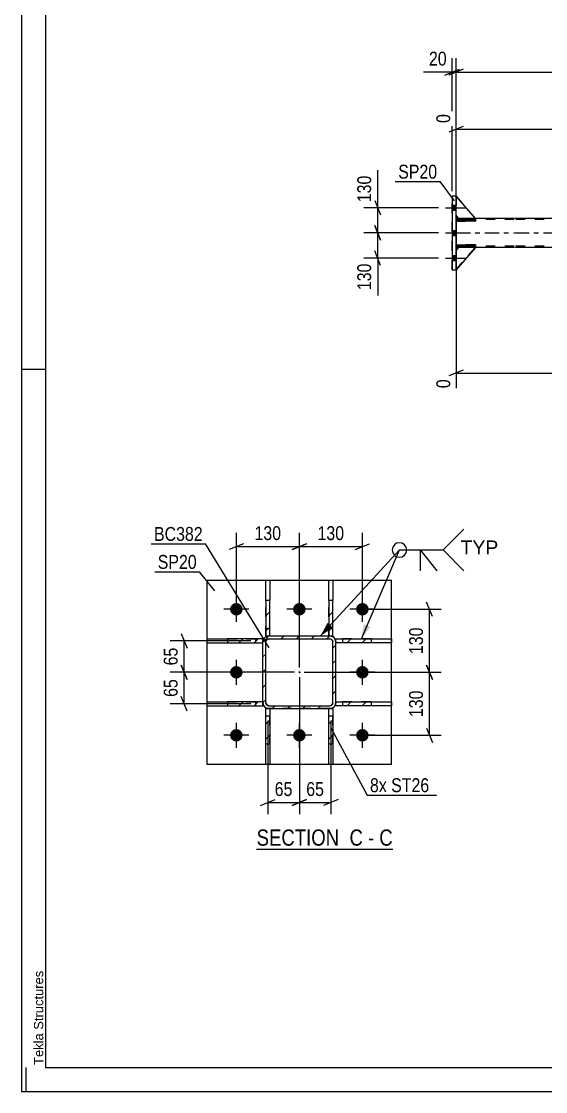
# Model space of a CAD drawing. Header units: millimetres. Extents: x 0 to 841, y 0 to 594.
# Drawn here: x 0 to 108.1, y 0 to 220.8 of the extents above; entities that cross this region are included whole.
import ezdxf

# ---------------------------------------------------------------- set-up
doc = ezdxf.new("R2010")
doc.units = ezdxf.units.MM
doc.linetypes.add('DXK_LINE_DOT2', pattern=[3.9198, 1.9599, -1.9599])
doc.linetypes.add('DXK_LINE_DOT3', pattern=[5.9187, 2.979, -0.9799, 0.9799, -0.9799])
doc.styles.add('Arial', font='ARIAL.TTF', dxfattribs={"height": 0.2})
doc.styles.add('Arial Narrow', font='ARIALN.TTF', dxfattribs={"height": 0.2})

# ---------------------------------------------------------------- blocks, each defined once
blk = doc.blocks.new('Unknown-570369591-1113')
at = {"color": 5, "linetype": 'Continuous'}
for p, q in [((0, 594), (0, 0)), ((5, 589), (5, 5)), ((5, 149), (0, 149)), ((1, 0), (1, 5)), ((5, 5), (836, 5)), ((0, 0), (841, 0))]:
    blk.add_line(p, q, dxfattribs=at)
at = {"color": 174, "linetype": 'Continuous', "style": 'Arial'}
blk.add_text('Tekla Structures', height=1.9102, rotation=90, dxfattribs=at).set_placement((4.5, 5.5))
blk = doc.blocks.new('Unknown-570369591-15 - 3790')
at = {"color": 6, "linetype": 'Continuous'}
blk.add_line((48.53, 49.99), (76.6, 49.99), dxfattribs=at)
at = {"color": 0, "linetype": 'Continuous'}
blk.add_wipeout([(66.64, 50.74), (66.64, 54.24), (48.53, 54.24), (48.53, 50.74)], dxfattribs=at)
at = {"color": 7, "linetype": 'Continuous', "style": 'Arial Narrow'}
blk.add_text('SECTION ', height=3.34, dxfattribs=at).set_placement((48.53, 50.74))
at = {"color": 0, "linetype": 'Continuous'}
blk.add_wipeout([(70.46, 50.74), (70.46, 54.24), (67.69, 54.24), (67.69, 50.74)], dxfattribs=at)
at = {"color": 7, "linetype": 'Continuous', "style": 'Arial Narrow'}
blk.add_text('C', height=3.34, dxfattribs=at).set_placement((67.69, 50.74))
at = {"color": 0, "linetype": 'Continuous'}
blk.add_wipeout([(72.78, 50.74), (72.78, 54.24), (71.51, 54.24), (71.51, 50.74)], dxfattribs=at)
at = {"color": 7, "linetype": 'Continuous', "style": 'Arial Narrow'}
blk.add_text('-', height=3.34, dxfattribs=at).set_placement((71.51, 50.74))
at = {"color": 0, "linetype": 'Continuous'}
blk.add_wipeout([(76.6, 50.74), (76.6, 54.24), (73.83, 54.24), (73.83, 50.74)], dxfattribs=at)
at = {"color": 7, "linetype": 'Continuous', "style": 'Arial Narrow'}
blk.add_text('C', height=3.34, dxfattribs=at).set_placement((73.83, 50.74))
blk = doc.blocks.new('Part-570369591-1364 - 1230')
at = {"color": 2, "linetype": 'Continuous'}
for p, q in [((90.26, 180.18), (89.66, 180.18)), ((101.66, 180.18), (93.66, 180.18)), ((237.77, 180.18), (101.76, 180.18)), ((260.74, 180.18), (243.77, 180.18)), ((268.84, 180.18), (260.84, 180.18)), ((272.84, 180.18), (272.24, 180.18)), ((90.26, 174.18), (89.66, 174.18)), ((101.66, 174.18), (93.66, 174.18)), ((146.41, 174.18), (101.76, 174.18)), ((229.23, 174.18), (167.08, 174.18)), ((260.74, 174.18), (252.74, 174.18)), ((268.84, 174.18), (260.84, 174.18)), ((272.84, 174.18), (272.24, 174.18))]:
    blk.add_line(p, q, dxfattribs=at)
at = {"color": 7, "linetype": 'DXK_LINE_DOT2'}
for p, q in [((89.66, 180.18), (89.66, 180.18)), ((89.66, 180.18), (89.66, 174.18)), ((89.66, 174.18), (89.66, 180.18)), ((101.66, 179.94), (89.66, 179.94)), ((93.66, 180.18), (90.26, 180.18)), ((260.74, 179.94), (101.76, 179.94)), ((243.77, 180.18), (237.77, 180.18)), ((272.84, 179.94), (260.84, 179.94)), ((272.24, 180.18), (268.84, 180.18)), ((272.84, 174.18), (272.84, 180.18)), ((272.84, 180.18), (272.84, 180.18)), ((272.84, 180.18), (272.84, 174.18)), ((272.84, 180.18), (272.84, 180.18)), ((272.84, 179.94), (272.84, 179.94)), ((101.66, 174.42), (89.66, 174.42)), ((89.66, 174.18), (89.66, 174.18)), ((93.66, 174.18), (90.26, 174.18)), ((260.74, 174.42), (101.76, 174.42)), ((167.08, 174.18), (146.41, 174.18)), ((252.74, 174.18), (229.23, 174.18)), ((272.84, 174.42), (260.84, 174.42)), ((272.24, 174.18), (268.84, 174.18)), ((272.84, 174.42), (272.84, 174.42)), ((272.84, 174.18), (272.84, 174.18)), ((272.84, 174.18), (272.84, 174.18))]:
    blk.add_line(p, q, dxfattribs=at)
at = {"color": 7, "linetype": 'DXK_LINE_DOT3'}
for p, q in [((89.66, 177.18), (101.66, 177.18)), ((101.76, 177.18), (260.74, 177.18)), ((260.84, 177.18), (272.84, 177.18))]:
    blk.add_line(p, q, dxfattribs=at)
blk = doc.blocks.new('Part-570369591-1437 - 1230')
at = {"color": 7, "linetype": 'DXK_LINE_DOT2'}
for p, q in [((93.66, 174.74), (89.66, 174.74)), ((89.66, 174.74), (89.66, 174.42)), ((90.26, 174.42), (90.26, 174.74)), ((93.66, 174.42), (93.66, 174.74)), ((89.66, 174.42), (93.66, 174.42))]:
    blk.add_line(p, q, dxfattribs=at)
blk = doc.blocks.new('Bolt-570369591-1320 - 1230')
at = {"linetype": 'Continuous'}
for points in [[(89.66, 181.86), (89.66, 182.9), (88.86, 182.9), (88.86, 181.86)], [(89.66, 181.86), (89.66, 182.9), (88.86, 182.9), (88.86, 181.86)], [(89.66, 181.86), (89.66, 182.9), (88.86, 182.9), (88.86, 181.86)], [(89.66, 176.66), (89.66, 177.7), (88.86, 177.7), (88.86, 176.66)], [(89.66, 176.66), (89.66, 177.7), (88.86, 177.7), (88.86, 176.66)], [(89.66, 171.46), (89.66, 172.5), (88.86, 172.5), (88.86, 171.46)], [(89.66, 171.46), (89.66, 172.5), (88.86, 172.5), (88.86, 171.46)], [(89.66, 171.46), (89.66, 172.5), (88.86, 172.5), (88.86, 171.46)]]:
    blk.add_hatch(color=1, dxfattribs=at).paths.add_polyline_path(points)
at = {"color": 1, "linetype": 'Continuous'}
for p, q in [((87.46, 182.38), (91.66, 182.38)), ((87.46, 182.38), (91.66, 182.38)), ((87.46, 182.38), (91.66, 182.38)), ((88.86, 182.9), (89.66, 182.9)), ((88.86, 182.9), (89.66, 182.9)), ((88.86, 182.9), (89.66, 182.9)), ((88.86, 181.86), (89.66, 181.86)), ((88.86, 181.86), (89.66, 181.86)), ((88.86, 181.86), (89.66, 181.86)), ((87.46, 177.18), (91.66, 177.18)), ((87.46, 177.18), (91.66, 177.18)), ((88.86, 177.7), (89.66, 177.7)), ((88.86, 177.7), (89.66, 177.7)), ((88.86, 176.66), (89.66, 176.66)), ((88.86, 176.66), (89.66, 176.66)), ((88.86, 172.5), (89.66, 172.5)), ((88.86, 172.5), (89.66, 172.5)), ((88.86, 172.5), (89.66, 172.5)), ((87.46, 171.98), (91.66, 171.98)), ((87.46, 171.98), (91.66, 171.98)), ((87.46, 171.98), (91.66, 171.98)), ((88.86, 171.46), (89.66, 171.46)), ((88.86, 171.46), (89.66, 171.46)), ((88.86, 171.46), (89.66, 171.46))]:
    blk.add_line(p, q, dxfattribs=at)
blk = doc.blocks.new('Part-570369591-1403 - 1230')
at = {"color": 7, "linetype": 'DXK_LINE_DOT2'}
for p, q in [((93.66, 179.94), (89.66, 179.94)), ((89.66, 179.94), (89.66, 179.62)), ((89.66, 179.62), (93.66, 179.62)), ((90.26, 179.94), (90.26, 179.62)), ((93.66, 179.62), (93.66, 179.94))]:
    blk.add_line(p, q, dxfattribs=at)
blk = doc.blocks.new('Part-570369591-1404 - 1230')
at = {"color": 7, "linetype": 'DXK_LINE_DOT2'}
for p, q in [((89.66, 180.78), (89.66, 184.78)), ((89.66, 184.78), (93.66, 180.18)), ((90.26, 180.18), (89.66, 180.78)), ((93.66, 180.18), (90.26, 180.18))]:
    blk.add_line(p, q, dxfattribs=at)
blk = doc.blocks.new('Part-570369591-1405 - 1230')
at = {"color": 2, "linetype": 'Continuous'}
for p, q in [((93.66, 180.18), (89.66, 184.78)), ((90.26, 180.18), (89.66, 180.78)), ((93.66, 180.18), (90.26, 180.18))]:
    blk.add_line(p, q, dxfattribs=at)
at = {"color": 7, "linetype": 'DXK_LINE_DOT2'}
blk.add_line((89.66, 184.78), (89.66, 180.78), dxfattribs=at)
blk = doc.blocks.new('Part-570369591-1406 - 1230')
at = {"color": 7, "linetype": 'DXK_LINE_DOT2'}
for p, q in [((90.26, 174.18), (89.66, 173.58)), ((89.66, 169.58), (93.66, 174.18)), ((89.66, 173.58), (89.66, 169.58)), ((93.66, 174.18), (90.26, 174.18))]:
    blk.add_line(p, q, dxfattribs=at)
blk = doc.blocks.new('Part-570369591-1381 - 1230')
at = {"color": 2, "linetype": 'Continuous'}
for p, q in [((89.66, 184.78), (88.86, 184.78)), ((88.86, 184.78), (88.86, 169.58)), ((89.66, 169.58), (89.66, 184.78)), ((88.86, 169.58), (89.66, 169.58))]:
    blk.add_line(p, q, dxfattribs=at)
at = {"color": 7, "linetype": 'DXK_LINE_DOT2'}
for p, q in [((88.86, 169.58), (88.86, 184.78)), ((89.66, 184.78), (89.66, 169.58))]:
    blk.add_line(p, q, dxfattribs=at)
blk = doc.blocks.new('Part-570369591-1402 - 1230')
at = {"color": 2, "linetype": 'Continuous'}
for p, q in [((89.66, 179.94), (93.66, 179.94)), ((89.66, 179.62), (89.66, 179.94)), ((93.66, 179.62), (89.66, 179.62)), ((93.66, 179.94), (93.66, 179.62))]:
    blk.add_line(p, q, dxfattribs=at)
at = {"color": 7, "linetype": 'DXK_LINE_DOT2'}
blk.add_line((90.26, 179.62), (90.26, 179.94), dxfattribs=at)
blk = doc.blocks.new('Part-570369591-1407 - 1230')
at = {"color": 2, "linetype": 'Continuous'}
for p, q in [((90.26, 174.18), (89.66, 173.58)), ((93.66, 174.18), (89.66, 169.58)), ((93.66, 174.18), (90.26, 174.18))]:
    blk.add_line(p, q, dxfattribs=at)
at = {"color": 7, "linetype": 'DXK_LINE_DOT2'}
blk.add_line((89.66, 169.58), (89.66, 173.58), dxfattribs=at)
blk = doc.blocks.new('Part-570369591-1438 - 1230')
at = {"color": 2, "linetype": 'Continuous'}
for p, q in [((89.66, 174.74), (93.66, 174.74)), ((89.66, 174.42), (89.66, 174.74)), ((93.66, 174.74), (93.66, 174.42)), ((93.66, 174.42), (89.66, 174.42))]:
    blk.add_line(p, q, dxfattribs=at)
at = {"color": 7, "linetype": 'DXK_LINE_DOT2'}
blk.add_line((90.26, 174.42), (90.26, 174.74), dxfattribs=at)
blk = doc.blocks.new('Part-570369591-3837 - 3790')
at = {"linetype": 'Continuous'}
h = blk.add_hatch(dxfattribs=at)
h.set_pattern_fill('', scale=0.7, style=0, pattern_type=0)
h.set_pattern_definition([(45, (63.4363, 79.02), (-1.57154, 1.57154), [])])
h.paths.add_polyline_path([(64.24, 79.02), (63.44, 79.02), (63.44, 71.72), (64.24, 71.72)])
at = {"color": 7, "linetype": 'DXK_LINE_DOT2'}
for p, q in [((63.44, 71.72), (63.44, 79.02)), ((63.44, 79.02), (64.24, 79.02)), ((63.44, 77.52), (64.24, 77.52)), ((64.24, 71.72), (64.24, 79.02))]:
    blk.add_line(p, q, dxfattribs=at)
at = {"color": 2, "linetype": 'Continuous'}
for p, q in [((63.44, 71.72), (63.44, 79.02)), ((63.44, 79.02), (64.24, 79.02)), ((64.24, 79.02), (64.24, 71.72)), ((63.44, 67.52), (63.44, 71.72)), ((64.24, 71.72), (63.44, 71.72)), ((64.24, 71.72), (64.24, 67.52)), ((64.24, 67.52), (63.44, 67.52))]:
    blk.add_line(p, q, dxfattribs=at)
blk = doc.blocks.new('Part-570369591-3832 - 3790')
at = {"linetype": 'Continuous'}
h = blk.add_hatch(dxfattribs=at)
h.set_pattern_fill('', scale=0.7, style=0, pattern_type=0)
h.set_pattern_definition([(45, (63.4363, 101.324), (-1.57154, 1.57154), [])])
h.paths.add_polyline_path([(64.24, 101.32), (63.44, 101.32), (63.44, 94.02), (64.24, 94.02)])
at = {"color": 2, "linetype": 'Continuous'}
for p, q in [((63.44, 101.32), (63.44, 105.52)), ((63.44, 105.52), (64.24, 105.52)), ((64.24, 105.52), (64.24, 101.32)), ((64.24, 101.32), (63.44, 101.32)), ((63.44, 101.32), (63.44, 94.02)), ((64.24, 94.02), (64.24, 101.32)), ((63.44, 94.02), (64.24, 94.02))]:
    blk.add_line(p, q, dxfattribs=at)
at = {"color": 7, "linetype": 'DXK_LINE_DOT2'}
for p, q in [((63.44, 94.02), (63.44, 101.32)), ((64.24, 94.02), (64.24, 101.32)), ((63.44, 95.52), (64.24, 95.52)), ((63.44, 94.02), (64.24, 94.02))]:
    blk.add_line(p, q, dxfattribs=at)
blk = doc.blocks.new('Part-570369591-3847 - 3790')
at = {"linetype": 'Continuous'}
h = blk.add_hatch(dxfattribs=at)
h.set_pattern_fill('', scale=0.7, style=0, pattern_type=0)
h.set_pattern_definition([(45, (64.8363, 93.4197), (-1.57154, 1.57154), [])])
h.paths.add_polyline_path([(72.14, 93.42), (64.84, 93.42), (64.84, 92.62), (72.14, 92.62)])
at = {"color": 7, "linetype": 'DXK_LINE_DOT2'}
for p, q in [((72.14, 93.42), (64.84, 93.42)), ((64.84, 92.62), (64.84, 93.42)), ((66.34, 92.62), (66.34, 93.42)), ((72.14, 92.62), (64.84, 92.62))]:
    blk.add_line(p, q, dxfattribs=at)
at = {"color": 2, "linetype": 'Continuous'}
for p, q in [((64.84, 93.42), (72.14, 93.42)), ((64.84, 92.62), (64.84, 93.42)), ((72.14, 93.42), (76.34, 93.42)), ((72.14, 93.42), (72.14, 92.62)), ((76.34, 93.42), (76.34, 92.62)), ((72.14, 92.62), (64.84, 92.62)), ((76.34, 92.62), (72.14, 92.62))]:
    blk.add_line(p, q, dxfattribs=at)
blk = doc.blocks.new('Part-570369591-3808 - 3790')
at = {"linetype": 'Continuous'}
h = blk.add_hatch(dxfattribs=at)
h.set_pattern_fill('', scale=0.7, style=0, pattern_type=0)
h.set_pattern_definition([(45, (51.0363, 94.02), (-1.57154, 1.57154), [])])
h.paths.add_polyline_path([(63.64, 94.02), (51.04, 94.02), (50.58, 93.93), (50.19, 93.67), (49.93, 93.28), (49.84, 92.82), (49.84, 80.22), (49.93, 79.76), (50.19, 79.37), (50.58, 79.11), (51.04, 79.02), (63.64, 79.02), (64.1, 79.11), (64.48, 79.37), (64.74, 79.76), (64.84, 80.22), (64.84, 92.82), (64.74, 93.28), (64.48, 93.67), (64.1, 93.93)])
h.paths.add_polyline_path([(64.19, 93.05), (64.24, 92.82), (64.24, 80.22), (64.19, 79.99), (64.06, 79.8), (63.87, 79.67), (63.64, 79.62), (51.04, 79.62), (50.81, 79.67), (50.61, 79.8), (50.48, 79.99), (50.44, 80.22), (50.44, 92.82), (50.48, 93.05), (50.61, 93.24), (50.81, 93.37), (51.04, 93.42), (63.64, 93.42), (63.87, 93.37), (64.06, 93.24)])
blk.add_hatch(color=246, dxfattribs=at).paths.add_polyline_path([(57.34, 86.42, -1), (57.34, 86.62, -1)])
at = {"color": 7, "linetype": 'DXK_LINE_DOT2'}
for p, q in [((49.84, 92.82), (49.93, 93.28)), ((49.84, 80.22), (49.84, 92.82)), ((50.48, 93.05), (50.44, 92.82)), ((50.44, 80.22), (50.44, 92.82)), ((50.61, 93.24), (50.48, 93.05)), ((50.58, 93.93), (51.04, 94.02)), ((50.81, 93.37), (50.61, 93.24)), ((51.04, 93.42), (50.81, 93.37)), ((51.04, 94.02), (63.64, 94.02)), ((51.04, 93.42), (63.64, 93.42)), ((63.64, 94.02), (64.1, 93.93)), ((63.87, 93.37), (63.64, 93.42)), ((64.06, 93.24), (63.87, 93.37)), ((64.19, 93.05), (64.06, 93.24)), ((64.24, 92.82), (64.19, 93.05)), ((64.24, 80.22), (64.24, 92.82)), ((64.74, 93.28), (64.84, 92.82)), ((64.84, 80.22), (64.84, 92.82)), ((49.93, 79.76), (49.84, 80.22)), ((50.44, 80.22), (50.48, 79.99)), ((50.48, 79.99), (50.61, 79.8)), ((50.61, 79.8), (50.81, 79.67)), ((50.81, 79.67), (51.04, 79.62)), ((51.04, 79.62), (63.64, 79.62)), ((63.64, 79.62), (63.87, 79.67)), ((63.87, 79.67), (64.06, 79.8)), ((64.06, 79.8), (64.19, 79.99)), ((64.19, 79.99), (64.24, 80.22)), ((64.84, 80.22), (64.74, 79.76)), ((51.04, 79.02), (50.58, 79.11)), ((63.64, 79.02), (51.04, 79.02)), ((64.1, 79.11), (63.64, 79.02))]:
    blk.add_line(p, q, dxfattribs=at)
at = {"color": 2, "linetype": 'Continuous'}
for p, q in [((49.93, 93.28), (49.84, 92.82)), ((49.84, 80.22), (49.84, 92.82)), ((50.44, 92.82), (50.48, 93.05)), ((50.44, 80.22), (50.44, 92.82)), ((50.48, 93.05), (50.61, 93.24)), ((51.04, 94.02), (50.58, 93.93)), ((50.61, 93.24), (50.81, 93.37)), ((50.81, 93.37), (51.04, 93.42)), ((51.04, 94.02), (63.64, 94.02)), ((51.04, 93.42), (63.64, 93.42)), ((64.1, 93.93), (63.64, 94.02)), ((63.64, 93.42), (63.87, 93.37)), ((63.87, 93.37), (64.06, 93.24)), ((64.06, 93.24), (64.19, 93.05)), ((64.19, 93.05), (64.24, 92.82)), ((64.24, 80.22), (64.24, 92.82)), ((64.84, 92.82), (64.74, 93.28)), ((64.84, 80.22), (64.84, 92.82)), ((49.84, 80.22), (49.93, 79.76)), ((50.48, 79.99), (50.44, 80.22)), ((50.61, 79.8), (50.48, 79.99)), ((50.81, 79.67), (50.61, 79.8)), ((51.04, 79.62), (50.81, 79.67)), ((51.04, 79.62), (63.64, 79.62)), ((63.87, 79.67), (63.64, 79.62)), ((64.06, 79.8), (63.87, 79.67)), ((64.19, 79.99), (64.06, 79.8)), ((64.24, 80.22), (64.19, 79.99)), ((64.74, 79.76), (64.84, 80.22)), ((50.58, 79.11), (51.04, 79.02)), ((51.04, 79.02), (63.64, 79.02)), ((63.64, 79.02), (64.1, 79.11))]:
    blk.add_line(p, q, dxfattribs=at)
at = {"color": 7, "linetype": 'DXK_LINE_DOT3'}
blk.add_line((57.34, 86.52), (57.34, 86.52), dxfattribs=at)
at = {"color": 246, "linetype": 'DXK_LINE_DOT2'}
blk.add_line((57.34, 86.52), (57.34, 86.52), dxfattribs=at)
at = {"color": 246, "linetype": 'Continuous'}
blk.add_circle((57.34, 86.52), 0.1, dxfattribs=at)
at = {"color": 7, "linetype": 'DXK_LINE_DOT2'}
for centre, start, end in [((51.04, 92.82), 112.5, 157.5), ((63.64, 92.82), 22.5, 67.5), ((51.04, 80.22), 202.5, 247.5), ((63.64, 80.22), 292.5, 337.5)]:
    blk.add_arc(centre, 1.2, start, end, dxfattribs=at)
at = {"color": 2, "linetype": 'Continuous'}
for centre, start, end in [((51.04, 92.82), 112.5, 157.5), ((63.64, 92.82), 22.5, 67.5), ((51.04, 80.22), 202.5, 247.5), ((63.64, 80.22), 292.5, 337.5)]:
    blk.add_arc(centre, 1.2, start, end, dxfattribs=at)
blk = doc.blocks.new('Part-570369591-3815 - 3790')
at = {"color": 2, "linetype": 'Continuous'}
for p, q in [((38.34, 67.52), (38.34, 105.52)), ((38.34, 105.52), (76.34, 105.52)), ((76.34, 67.52), (76.34, 105.52)), ((76.34, 67.52), (38.34, 67.52))]:
    blk.add_line(p, q, dxfattribs=at)
blk = doc.blocks.new('Part-570369591-3842 - 3790')
at = {"linetype": 'Continuous'}
h = blk.add_hatch(dxfattribs=at)
h.set_pattern_fill('', scale=0.7, style=0, pattern_type=0)
h.set_pattern_definition([(45, (64.8363, 80.4203), (-1.57154, 1.57154), [])])
h.paths.add_polyline_path([(72.14, 80.42), (64.84, 80.42), (64.84, 79.62), (72.14, 79.62)])
at = {"color": 7, "linetype": 'DXK_LINE_DOT2'}
for p, q in [((72.14, 80.42), (64.84, 80.42)), ((64.84, 79.62), (64.84, 80.42)), ((72.14, 79.62), (64.84, 79.62)), ((66.34, 79.62), (66.34, 80.42))]:
    blk.add_line(p, q, dxfattribs=at)
at = {"color": 2, "linetype": 'Continuous'}
for p, q in [((64.84, 80.42), (72.14, 80.42)), ((64.84, 79.62), (64.84, 80.42)), ((72.14, 79.62), (64.84, 79.62)), ((72.14, 80.42), (76.34, 80.42)), ((72.14, 80.42), (72.14, 79.62)), ((76.34, 79.62), (72.14, 79.62)), ((76.34, 80.42), (76.34, 79.62))]:
    blk.add_line(p, q, dxfattribs=at)
blk = doc.blocks.new('Part-570369591-3852 - 3790')
at = {"linetype": 'Continuous'}
h = blk.add_hatch(dxfattribs=at)
h.set_pattern_fill('', scale=0.7, style=0, pattern_type=0)
h.set_pattern_definition([(45, (42.5325, 80.4203), (-1.57154, 1.57154), [])])
h.paths.add_polyline_path([(49.84, 80.42), (42.53, 80.42), (42.53, 79.62), (49.84, 79.62)])
at = {"color": 2, "linetype": 'Continuous'}
for p, q in [((38.34, 80.42), (42.53, 80.42)), ((38.34, 79.62), (38.34, 80.42)), ((38.34, 79.62), (42.53, 79.62)), ((49.84, 80.42), (42.53, 80.42)), ((42.53, 80.42), (42.53, 79.62)), ((42.53, 79.62), (49.84, 79.62)), ((49.84, 79.62), (49.84, 80.42))]:
    blk.add_line(p, q, dxfattribs=at)
at = {"color": 7, "linetype": 'DXK_LINE_DOT2'}
for p, q in [((42.53, 80.42), (49.84, 80.42)), ((42.53, 79.62), (49.84, 79.62)), ((48.34, 79.62), (48.34, 80.42)), ((49.84, 79.62), (49.84, 80.42))]:
    blk.add_line(p, q, dxfattribs=at)
blk = doc.blocks.new('Part-570369591-3857 - 3790')
at = {"linetype": 'Continuous'}
h = blk.add_hatch(dxfattribs=at)
h.set_pattern_fill('', scale=0.7, style=0, pattern_type=0)
h.set_pattern_definition([(45, (42.5325, 93.4197), (-1.57154, 1.57154), [])])
h.paths.add_polyline_path([(49.84, 93.42), (42.53, 93.42), (42.53, 92.62), (49.84, 92.62)])
at = {"color": 2, "linetype": 'Continuous'}
for p, q in [((38.34, 93.42), (42.53, 93.42)), ((38.34, 92.62), (38.34, 93.42)), ((49.84, 93.42), (42.53, 93.42)), ((42.53, 93.42), (42.53, 92.62)), ((49.84, 92.62), (49.84, 93.42)), ((38.34, 92.62), (42.53, 92.62)), ((42.53, 92.62), (49.84, 92.62))]:
    blk.add_line(p, q, dxfattribs=at)
at = {"color": 7, "linetype": 'DXK_LINE_DOT2'}
for p, q in [((42.53, 93.42), (49.84, 93.42)), ((48.34, 92.62), (48.34, 93.42)), ((49.84, 92.62), (49.84, 93.42)), ((42.53, 92.62), (49.84, 92.62))]:
    blk.add_line(p, q, dxfattribs=at)
blk = doc.blocks.new('Part-570369591-3863 - 3790')
at = {"linetype": 'Continuous'}
h = blk.add_hatch(dxfattribs=at)
h.set_pattern_fill('', scale=0.7, style=0, pattern_type=0)
h.set_pattern_definition([(45, (50.4363, 101.324), (-1.57154, 1.57154), [])])
h.paths.add_polyline_path([(51.24, 101.32), (50.44, 101.32), (50.44, 94.02), (51.24, 94.02)])
at = {"color": 2, "linetype": 'Continuous'}
for p, q in [((50.44, 101.32), (50.44, 105.52)), ((50.44, 105.52), (51.24, 105.52)), ((51.24, 105.52), (51.24, 101.32)), ((51.24, 101.32), (50.44, 101.32)), ((50.44, 101.32), (50.44, 94.02)), ((51.24, 94.02), (51.24, 101.32)), ((50.44, 94.02), (51.24, 94.02))]:
    blk.add_line(p, q, dxfattribs=at)
at = {"color": 7, "linetype": 'DXK_LINE_DOT2'}
for p, q in [((50.44, 94.02), (50.44, 101.32)), ((51.24, 94.02), (51.24, 101.32)), ((50.44, 95.52), (51.24, 95.52)), ((50.44, 94.02), (51.24, 94.02))]:
    blk.add_line(p, q, dxfattribs=at)
blk = doc.blocks.new('Part-570369591-3868 - 3790')
at = {"linetype": 'Continuous'}
h = blk.add_hatch(dxfattribs=at)
h.set_pattern_fill('', scale=0.7, style=0, pattern_type=0)
h.set_pattern_definition([(45, (50.4363, 79.02), (-1.57154, 1.57154), [])])
h.paths.add_polyline_path([(51.24, 79.02), (50.44, 79.02), (50.44, 71.72), (51.24, 71.72)])
at = {"color": 7, "linetype": 'DXK_LINE_DOT2'}
for p, q in [((50.44, 71.72), (50.44, 79.02)), ((50.44, 79.02), (51.24, 79.02)), ((50.44, 77.52), (51.24, 77.52)), ((51.24, 71.72), (51.24, 79.02))]:
    blk.add_line(p, q, dxfattribs=at)
at = {"color": 2, "linetype": 'Continuous'}
for p, q in [((50.44, 71.72), (50.44, 79.02)), ((50.44, 79.02), (51.24, 79.02)), ((51.24, 79.02), (51.24, 71.72)), ((50.44, 67.52), (50.44, 71.72)), ((51.24, 71.72), (50.44, 71.72)), ((51.24, 71.72), (51.24, 67.52)), ((51.24, 67.52), (50.44, 67.52))]:
    blk.add_line(p, q, dxfattribs=at)
blk = doc.blocks.new('Bolt-570369591-3900 - 3790')
at = {"linetype": 'Continuous'}
for points in [[(44.34, 98.22, -1), (44.34, 100.82, -1)], [(57.34, 98.22, -1), (57.34, 100.82, -1)], [(70.34, 98.22, -1), (70.34, 100.82, -1)], [(44.34, 85.22, -1), (44.34, 87.82, -1)], [(70.34, 85.22, -1), (70.34, 87.82, -1)], [(44.34, 72.22, -1), (44.34, 74.82, -1)], [(57.34, 72.22, -1), (57.34, 74.82, -1)], [(70.34, 72.22, -1), (70.34, 74.82, -1)]]:
    blk.add_hatch(color=1, dxfattribs=at).paths.add_polyline_path(points)
at = {"color": 1, "linetype": 'Continuous'}
for p, q in [((44.34, 96.92), (44.34, 102.12)), ((57.34, 96.92), (57.34, 102.12)), ((70.34, 96.92), (70.34, 102.12)), ((46.94, 99.52), (41.74, 99.52)), ((59.94, 99.52), (54.74, 99.52)), ((72.94, 99.52), (67.74, 99.52)), ((44.34, 83.92), (44.34, 89.12)), ((70.34, 83.92), (70.34, 89.12)), ((46.94, 86.52), (41.74, 86.52)), ((72.94, 86.52), (67.74, 86.52)), ((44.34, 70.92), (44.34, 76.12)), ((57.34, 70.92), (57.34, 76.12)), ((70.34, 70.92), (70.34, 76.12)), ((46.94, 73.52), (41.74, 73.52)), ((59.94, 73.52), (54.74, 73.52)), ((72.94, 73.52), (67.74, 73.52))]:
    blk.add_line(p, q, dxfattribs=at)
blk = doc.blocks.new('StraightDimension-570369591-4709 - 1230')
at = {"color": 7, "linetype": 'Continuous'}
for p, q in [((72.9, 183.88), (74.1, 180.88)), ((86.06, 182.38), (70.65, 182.38)), ((73.5, 177.18), (73.5, 182.38)), ((86.06, 177.18), (70.65, 177.18)), ((74.1, 175.68), (72.9, 178.68))]:
    blk.add_line(p, q, dxfattribs=at)
at = {"color": 0}
blk.add_wipeout([(72.75, 189.59), (68.55, 189.59), (68.55, 182.91), (72.75, 182.91)], dxfattribs=at)
at = {"color": 7, "linetype": 'Continuous'}
blk.add_line((73.5, 182.38), (73.5, 190.12), dxfattribs=at)
blk.add_line((73.5, 182.38), (73.5, 190.12), dxfattribs=at)
at = {"color": 3, "style": 'Arial Narrow'}
blk.add_text('130', height=2.863, rotation=90.0002, dxfattribs=at).set_placement((72.15, 183.51))
blk = doc.blocks.new('StraightDimension-570369591-4707 - 1230')
at = {"color": 7, "linetype": 'Continuous'}
for p, q in [((86.06, 177.18), (70.65, 177.18)), ((72.9, 178.68), (74.1, 175.68)), ((73.5, 171.98), (73.5, 177.18)), ((74.1, 170.48), (72.9, 173.48)), ((86.06, 171.98), (70.65, 171.98))]:
    blk.add_line(p, q, dxfattribs=at)
at = {"color": 0}
blk.add_wipeout([(72.75, 171.46), (68.55, 171.46), (68.55, 164.77), (72.75, 164.77)], dxfattribs=at)
at = {"color": 7, "linetype": 'Continuous'}
blk.add_line((73.5, 171.98), (73.5, 164.25), dxfattribs=at)
blk.add_line((73.5, 171.98), (73.5, 164.25), dxfattribs=at)
at = {"color": 3, "style": 'Arial Narrow'}
blk.add_text('130', height=2.863, rotation=90.0002, dxfattribs=at).set_placement((72.15, 165.37))
blk = doc.blocks.new('StraightDimension-570369591-1517 - 1230')
at = {"color": 7, "linetype": 'Continuous'}
for p, q in [((89.66, 185.78), (89.66, 213.2)), ((272.84, 185.78), (272.84, 213.2)), ((91.16, 210.95), (88.16, 209.75)), ((89.66, 210.35), (272.84, 210.35)), ((271.34, 209.75), (274.34, 210.95))]:
    blk.add_line(p, q, dxfattribs=at)
at = {"color": 0}
blk.add_wipeout([(185.51, 211.1), (185.51, 215.3), (176.99, 215.3), (176.99, 211.1)], dxfattribs=at)
at = {"color": 3, "style": 'Arial Narrow'}
blk.add_text('5387', height=2.863, dxfattribs=at).set_placement((177.59, 211.7))
blk = doc.blocks.new('StraightDimension-570369591-1539 - 1230')
at = {"color": 7, "linetype": 'Continuous'}
for p, q in [((88.86, 185.78), (88.86, 213.2)), ((89.66, 185.78), (89.66, 213.2)), ((87.36, 209.75), (90.36, 210.95)), ((91.16, 210.95), (88.16, 209.75)), ((88.86, 210.35), (89.66, 210.35))]:
    blk.add_line(p, q, dxfattribs=at)
at = {"color": 0}
blk.add_wipeout([(88.34, 211.1), (88.34, 215.3), (83.48, 215.3), (83.48, 211.1)], dxfattribs=at)
at = {"color": 7, "linetype": 'Continuous'}
blk.add_line((88.86, 210.35), (82.96, 210.35), dxfattribs=at)
blk.add_line((88.86, 210.35), (82.96, 210.35), dxfattribs=at)
at = {"color": 3, "style": 'Arial Narrow'}
blk.add_text('20', height=2.863, dxfattribs=at).set_placement((84.08, 211.7))
blk = doc.blocks.new('StraightDimension-570369591-4760 - 1230')
at = {"color": 7, "linetype": 'Continuous'}
for p, q in [((89.66, 179.18), (89.66, 145.14)), ((148.69, 169.19), (148.69, 139.66)), ((91.16, 148.87), (88.16, 147.67)), ((89.66, 148.27), (148.69, 148.27)), ((147.19, 147.67), (150.19, 148.87))]:
    blk.add_line(p, q, dxfattribs=at)
at = {"color": 0}
blk.add_wipeout([(123.43, 149.02), (123.43, 153.22), (114.92, 153.22), (114.92, 149.02)], dxfattribs=at)
at = {"color": 0, "linetype": 'Continuous'}
for points in [[(89.06, 147.57), (84.86, 147.57), (84.86, 144.54), (89.06, 144.54)], [(148.09, 147.57), (143.89, 147.57), (143.89, 139.06), (148.09, 139.06)]]:
    blk.add_wipeout(points, dxfattribs=at)
at = {"color": 3, "style": 'Arial Narrow'}
blk.add_text('1536', height=2.863, dxfattribs=at).set_placement((115.52, 149.62))
at = {"color": 3, "linetype": 'Continuous', "style": 'Arial Narrow'}
for s, height, p in [('0', 2.86, (88.46, 145.14)), ('1536', 2.863, (147.49, 139.66))]:
    blk.add_text(s, height=height, rotation=90.0002, dxfattribs=at).set_placement(p)
blk = doc.blocks.new('StraightDimension-570369591-4966 - 1230')
at = {"color": 7, "linetype": 'Continuous'}
for p, q in [((238.57, 189.58), (238.57, 207.17)), ((89.66, 175.18), (89.66, 201.68)), ((91.16, 199.16), (88.16, 197.96)), ((237.07, 197.96), (240.07, 199.16)), ((89.66, 198.56), (238.57, 198.56))]:
    blk.add_line(p, q, dxfattribs=at)
at = {"color": 0, "linetype": 'Continuous'}
for points in [[(237.97, 207.77), (233.77, 207.77), (233.77, 199.26), (237.97, 199.26)], [(89.06, 202.28), (84.86, 202.28), (84.86, 199.26), (89.06, 199.26)]]:
    blk.add_wipeout(points, dxfattribs=at)
at = {"color": 0}
blk.add_wipeout([(168.37, 199.31), (168.37, 203.51), (159.86, 203.51), (159.86, 199.31)], dxfattribs=at)
at = {"color": 3, "linetype": 'Continuous', "style": 'Arial Narrow'}
for s, height, p in [('3783', 2.863, (237.37, 199.86)), ('0', 2.86, (88.46, 199.86))]:
    blk.add_text(s, height=height, rotation=90.0002, dxfattribs=at).set_placement(p)
at = {"color": 3, "style": 'Arial Narrow'}
blk.add_text('3783', height=2.863, dxfattribs=at).set_placement((160.46, 199.91))
blk = doc.blocks.new('StraightDimension-570369591-3975 - 3790')
at = {"color": 7, "linetype": 'Continuous'}
for p, q in [((56.34, 86.52), (30.72, 86.52)), ((32.97, 88.02), (34.17, 85.02)), ((33.57, 80.02), (33.57, 86.52)), ((47.34, 80.02), (30.72, 80.02)), ((34.17, 78.52), (32.97, 81.52))]:
    blk.add_line(p, q, dxfattribs=at)
at = {"color": 0}
blk.add_wipeout([(32.82, 85.7), (28.62, 85.7), (28.62, 80.84), (32.82, 80.84)], dxfattribs=at)
at = {"color": 3, "style": 'Arial Narrow'}
blk.add_text('65', height=2.863, rotation=90.0002, dxfattribs=at).set_placement((32.22, 81.44))
blk = doc.blocks.new('StraightDimension-570369591-3992 - 3790')
at = {"color": 7, "linetype": 'Continuous'}
for p, q in [((57.34, 85.52), (57.34, 57.24)), ((50.84, 76.52), (50.84, 57.24)), ((49.34, 59.04), (52.34, 60.24)), ((50.84, 59.64), (57.34, 59.64)), ((58.84, 60.24), (55.84, 59.04))]:
    blk.add_line(p, q, dxfattribs=at)
at = {"color": 0}
blk.add_wipeout([(56.51, 60.39), (56.51, 64.59), (51.66, 64.59), (51.66, 60.39)], dxfattribs=at)
at = {"color": 3, "style": 'Arial Narrow'}
blk.add_text('65', height=2.863, dxfattribs=at).set_placement((52.26, 60.99))
blk = doc.blocks.new('StraightDimension-570369591-17063 - 3790')
at = {"color": 7, "linetype": 'Continuous'}
for p, q in [((44.34, 100.52), (44.34, 115.3)), ((57.34, 87.52), (57.34, 115.3)), ((45.84, 113.05), (42.84, 111.85)), ((55.84, 111.85), (58.84, 113.05)), ((44.34, 112.45), (57.34, 112.45))]:
    blk.add_line(p, q, dxfattribs=at)
at = {"color": 0}
blk.add_wipeout([(54.18, 113.2), (54.18, 117.4), (47.49, 117.4), (47.49, 113.2)], dxfattribs=at)
at = {"color": 3, "style": 'Arial Narrow'}
blk.add_text('130', height=2.863, dxfattribs=at).set_placement((48.09, 113.8))
blk = doc.blocks.new('StraightDimension-570369591-3952 - 3790')
at = {"color": 7, "linetype": 'Continuous'}
for p, q in [((71.34, 99.52), (86.59, 99.52)), ((84.79, 98.02), (83.59, 101.02)), ((84.19, 86.52), (84.19, 99.52)), ((58.34, 86.52), (86.59, 86.52)), ((83.59, 88.02), (84.79, 85.02))]:
    blk.add_line(p, q, dxfattribs=at)
at = {"color": 0}
blk.add_wipeout([(83.44, 96.36), (79.24, 96.36), (79.24, 89.68), (83.44, 89.68)], dxfattribs=at)
at = {"color": 3, "style": 'Arial Narrow'}
blk.add_text('130', height=2.863, rotation=90.0002, dxfattribs=at).set_placement((82.84, 90.28))
blk = doc.blocks.new('StraightDimension-570369591-3963 - 3790')
at = {"color": 7, "linetype": 'Continuous'}
for p, q in [((58.34, 86.52), (86.59, 86.52)), ((84.79, 85.02), (83.59, 88.02)), ((84.19, 73.52), (84.19, 86.52)), ((71.34, 73.52), (86.59, 73.52)), ((83.59, 75.02), (84.79, 72.02))]:
    blk.add_line(p, q, dxfattribs=at)
at = {"color": 0}
blk.add_wipeout([(83.44, 83.36), (79.24, 83.36), (79.24, 76.68), (83.44, 76.68)], dxfattribs=at)
at = {"color": 3, "style": 'Arial Narrow'}
blk.add_text('130', height=2.863, rotation=90.0002, dxfattribs=at).set_placement((82.84, 77.28))
blk = doc.blocks.new('StraightDimension-570369591-3983 - 3790')
at = {"color": 7, "linetype": 'Continuous'}
for p, q in [((47.34, 93.02), (30.72, 93.02)), ((32.97, 94.52), (34.17, 91.52)), ((33.57, 86.52), (33.57, 93.02)), ((56.34, 86.52), (30.72, 86.52)), ((34.17, 85.02), (32.97, 88.02))]:
    blk.add_line(p, q, dxfattribs=at)
at = {"color": 0}
blk.add_wipeout([(32.82, 92.2), (28.62, 92.2), (28.62, 87.34), (32.82, 87.34)], dxfattribs=at)
at = {"color": 3, "style": 'Arial Narrow'}
blk.add_text('65', height=2.863, rotation=90.0002, dxfattribs=at).set_placement((32.22, 87.94))
blk = doc.blocks.new('StraightDimension-570369591-4000 - 3790')
at = {"color": 7, "linetype": 'Continuous'}
for p, q in [((57.34, 85.52), (57.34, 57.24)), ((63.84, 76.52), (63.84, 57.24)), ((55.84, 59.04), (58.84, 60.24)), ((57.34, 59.64), (63.84, 59.64)), ((65.34, 60.24), (62.34, 59.04))]:
    blk.add_line(p, q, dxfattribs=at)
at = {"color": 0}
blk.add_wipeout([(63.01, 60.39), (63.01, 64.59), (58.16, 64.59), (58.16, 60.39)], dxfattribs=at)
at = {"color": 3, "style": 'Arial Narrow'}
blk.add_text('65', height=2.863, dxfattribs=at).set_placement((58.76, 60.99))
blk = doc.blocks.new('StraightDimension-570369591-17062 - 3790')
at = {"color": 7, "linetype": 'Continuous'}
for p, q in [((57.34, 87.52), (57.34, 115.3)), ((70.34, 100.52), (70.34, 115.3)), ((58.84, 113.05), (55.84, 111.85)), ((68.84, 111.85), (71.84, 113.05)), ((57.34, 112.45), (70.34, 112.45))]:
    blk.add_line(p, q, dxfattribs=at)
at = {"color": 0}
blk.add_wipeout([(67.18, 113.2), (67.18, 117.4), (60.49, 117.4), (60.49, 113.2)], dxfattribs=at)
at = {"color": 3, "style": 'Arial Narrow'}
blk.add_text('130', height=2.863, dxfattribs=at).set_placement((61.09, 113.8))
blk = doc.blocks.new('Mark-570369591-1377 - 1230')
at = {"color": 0}
blk.add_wipeout([(85.77, 188.38), (85.77, 191.38), (77.74, 191.38), (77.74, 188.38)], dxfattribs=at)
blk.add_wipeout([(85.77, 188.38), (85.77, 191.38), (77.74, 191.38), (77.74, 188.38)], dxfattribs=at)
at = {"color": 30, "linetype": 'Continuous'}
for p in [(77.14, 187.78), (89.38, 183.79)]:
    blk.add_line(p, (86.37, 187.78), dxfattribs=at)
at = {"color": 3, "style": 'Arial Narrow'}
blk.add_text('SP20', height=2.863, dxfattribs=at).set_placement((77.74, 188.38))
blk = doc.blocks.new('Mark-570369591-3804 - 3790')
at = {"color": 0}
blk.add_wipeout([(37.41, 113.63), (37.41, 116.63), (27.36, 116.63), (27.36, 113.63)], dxfattribs=at)
blk.add_wipeout([(37.41, 113.63), (37.41, 116.63), (27.36, 116.63), (27.36, 113.63)], dxfattribs=at)
at = {"color": 30, "linetype": 'Continuous'}
for p in [(26.76, 113.03), (51.1, 91.59)]:
    blk.add_line(p, (38.01, 113.03), dxfattribs=at)
at = {"color": 3, "style": 'Arial Narrow'}
blk.add_text('BC382', height=2.863, dxfattribs=at).set_placement((27.36, 113.63))
blk = doc.blocks.new('Mark-570369591-3811 - 3790')
at = {"color": 0}
blk.add_wipeout([(36.17, 107.86), (36.17, 110.86), (28.13, 110.86), (28.13, 107.86)], dxfattribs=at)
blk.add_wipeout([(36.17, 107.86), (36.17, 110.86), (28.13, 110.86), (28.13, 107.86)], dxfattribs=at)
at = {"color": 30, "linetype": 'Continuous'}
for p in [(27.53, 107.26), (39.91, 103.33)]:
    blk.add_line(p, (36.77, 107.26), dxfattribs=at)
at = {"color": 3, "style": 'Arial Narrow'}
blk.add_text('SP20', height=2.863, dxfattribs=at).set_placement((28.13, 107.86))
blk = doc.blocks.new('WeldMark-570369591-4008 - 3790')
at = {"linetype": 'Continuous'}
for points in [[(64.28, 95.72), (61.69, 94.02), (63.17, 96.74)], [(72, 95.88), (70.13, 93.42), (70.62, 96.47)]]:
    blk.add_hatch(color=30, dxfattribs=at).paths.add_polyline_path(points)
at = {"color": 30, "linetype": 'Continuous'}
for p, q in [((61.69, 94.02), (78, 111.75)), ((70.13, 93.42), (78, 111.75)), ((78, 111.75), (87, 111.75))]:
    blk.add_line(p, q, dxfattribs=at)
at = {"color": 3, "linetype": 'Continuous'}
for q in [(85.71, 107.47), (82.28, 107.47)]:
    blk.add_line((82.28, 111.75), q, dxfattribs=at)
for start, end in [(90, 270), (270, 90)]:
    blk.add_arc((78, 111.75), 1.5, start, end, dxfattribs=at)
at = {"color": 0, "linetype": 'Continuous'}
blk.add_wipeout([(98.37, 110.85), (98.37, 113.85), (90.6, 113.85), (90.6, 110.85)], dxfattribs=at)
blk.add_wipeout([(98.37, 110.85), (98.37, 113.85), (90.6, 113.85), (90.6, 110.85)], dxfattribs=at)
at = {"color": 3, "linetype": 'Continuous'}
for q in [(91.28, 116.04), (91.28, 107.47)]:
    blk.add_line((87, 111.75), q, dxfattribs=at)
at = {"color": 3, "linetype": 'Continuous', "style": 'Arial'}
blk.add_text('TYP', height=2.865, dxfattribs=at).set_placement((90.6, 110.85))
blk = doc.blocks.new('MarkSet-570369591-4065 - 3790')
at = {"color": 0}
blk.add_wipeout([(75.38, 61.79), (75.38, 64.79), (71.91, 64.79), (71.91, 61.79)], dxfattribs=at)
blk.add_wipeout([(75.38, 61.79), (75.38, 64.79), (71.91, 64.79), (71.91, 61.79)], dxfattribs=at)
at = {"color": 30, "linetype": 'Continuous'}
blk.add_line((63.82, 75.08), (71.31, 61.19), dxfattribs=at)
at = {"color": 0}
blk.add_wipeout([(84.13, 61.79), (84.13, 64.79), (76.28, 64.79), (76.28, 61.79)], dxfattribs=at)
blk.add_wipeout([(84.13, 61.79), (84.13, 64.79), (76.28, 64.79), (76.28, 61.79)], dxfattribs=at)
at = {"color": 30, "linetype": 'Continuous'}
blk.add_line((71.31, 61.19), (85.63, 61.19), dxfattribs=at)
at = {"color": 3, "style": 'Arial Narrow'}
for s, p in [('8x', (71.91, 61.79)), ('ST26', (76.28, 61.79))]:
    blk.add_text(s, height=2.863, dxfattribs=at).set_placement(p)

msp = doc.modelspace()

# ---------------------------------------------------------------- block references
for name in ['Unknown-570369591-1113', 'Part-570369591-1381 - 1230', 'Part-570369591-1404 - 1230', 'Part-570369591-1405 - 1230', 'Bolt-570369591-1320 - 1230', 'Part-570369591-1364 - 1230', 'Part-570369591-1403 - 1230', 'Part-570369591-1402 - 1230', 'Part-570369591-1437 - 1230', 'Part-570369591-1438 - 1230', 'Part-570369591-1406 - 1230', 'Part-570369591-1407 - 1230', 'Part-570369591-3815 - 3790', 'Part-570369591-3863 - 3790', 'Part-570369591-3832 - 3790', 'Bolt-570369591-3900 - 3790', 'Part-570369591-3857 - 3790', 'Part-570369591-3808 - 3790', 'Part-570369591-3847 - 3790', 'Part-570369591-3852 - 3790', 'Part-570369591-3842 - 3790', 'Part-570369591-3868 - 3790', 'Part-570369591-3837 - 3790']:
    msp.add_blockref(name, (0, 0))

# ---------------------------------------------------------------- next in the draw order: block references
for name in ['StraightDimension-570369591-1517 - 1230', 'StraightDimension-570369591-4709 - 1230', 'StraightDimension-570369591-3975 - 3790', 'Unknown-570369591-15 - 3790']:
    msp.add_blockref(name, (0, 0))

# ---------------------------------------------------------------- next in the draw order: block references
for name in ['StraightDimension-570369591-1539 - 1230', 'StraightDimension-570369591-4707 - 1230', 'StraightDimension-570369591-17063 - 3790', 'StraightDimension-570369591-3992 - 3790']:
    msp.add_blockref(name, (0, 0))

# ---------------------------------------------------------------- next in the draw order: block references
for name in ['StraightDimension-570369591-4760 - 1230', 'StraightDimension-570369591-3952 - 3790', 'StraightDimension-570369591-3983 - 3790']:
    msp.add_blockref(name, (0, 0))

# ---------------------------------------------------------------- next in the draw order: block references
for name in ['StraightDimension-570369591-4966 - 1230', 'Mark-570369591-3804 - 3790', 'StraightDimension-570369591-3963 - 3790']:
    msp.add_blockref(name, (0, 0))

# ---------------------------------------------------------------- next in the draw order: block references
for name in ['Mark-570369591-1377 - 1230', 'StraightDimension-570369591-17062 - 3790', 'Mark-570369591-3811 - 3790', 'StraightDimension-570369591-4000 - 3790']:
    msp.add_blockref(name, (0, 0))

# ---------------------------------------------------------------- next in the draw order: block references
for name in ['WeldMark-570369591-4008 - 3790', 'MarkSet-570369591-4065 - 3790']:
    msp.add_blockref(name, (0, 0))

doc.saveas('drawing.dxf')
